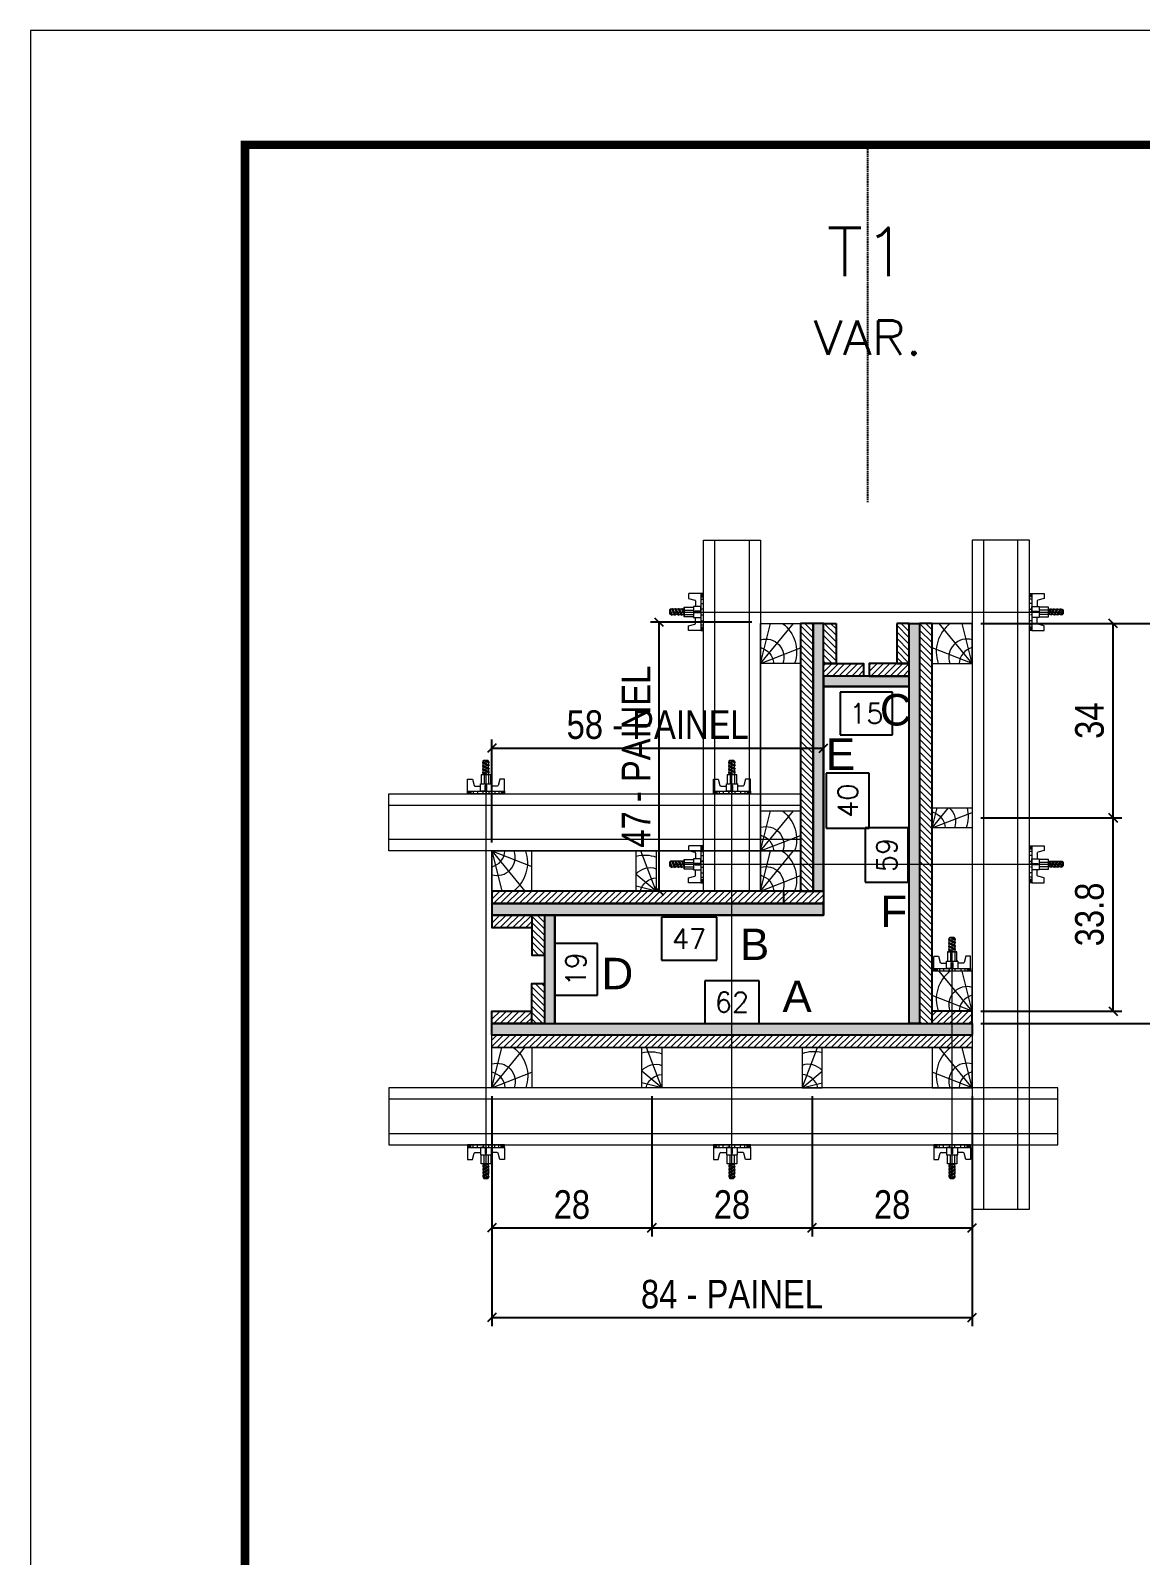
# Model space of a CAD drawing. Extents: x 14400 to 27878, y -21631 to 6985.
# Drawn here: x 17583 to 17972, y -6183 to -5650 of the extents above; entities that cross this region are included whole.
import ezdxf
from ezdxf.enums import TextEntityAlignment as Align

# ---------------------------------------------------------------- set-up
doc = ezdxf.new("R2010")
doc.units = 0
doc.linetypes.add('DASHED', pattern=[0.75, 0.5, -0.25])
doc.linetypes.add('HIDDEN', pattern=[0.375, 0.25, -0.125])
for name, color, linetype in [('CHAPA', 1, 'Continuous'), ('COTA', 241, 'Continuous'), ('MEIO_PONT', 93, 'Continuous'), ('Painéis', 200, 'Continuous'), ('SARRAFO', 251, 'Continuous'), ('Texto de Titulo', 7, 'Continuous'), ('Texto Qtd Sarr', 242, 'Continuous'), ('TEXTO_GERAL', 7, 'Continuous')]:
    doc.layers.add(name, color=color, linetype=linetype)
for name, color, linetype, lineweight in [('Folhas', 255, 'Continuous', 9), ('Hachura', 251, 'Continuous', 9), ('Madeira', 126, 'Continuous', 18), ('Perfil Metálico', 224, 'Continuous', 18), ('SARRAFO DE PRESSAO', 251, 'DASHED', 9), ('Texto Seção', 7, 'Continuous', 15)]:
    doc.layers.add(name, color=color, linetype=linetype, lineweight=lineweight)
doc.styles.add('ARIAL', font='arial.ttf')
doc.styles.add('COTA TECNICA 2X', font='techl___.ttf', dxfattribs={"height": 10})
doc.styles.add('ROMANS', font='romans.shx')
doc.dimstyles.new('SECAO PILAR', dxfattribs={"dimtxt": 10, "dimasz": 3, "dimexe": 3, "dimexo": 3, "dimgap": 3, "dimtad": 1, "dimdec": 1, "dimlfac": 0.5, "dimzin": 12, "dimdsep": 46, "dimtxsty": 'COTA TECNICA 2X', "dimblk1": 'OBLIQUE', "dimblk2": 'OBLIQUE', "dimsah": 1, "dimcen": 0.9, "dimclrd": 256, "dimclre": 256, "dimclrt": 256, "dimadec": 1, "dimazin": 3, "dimtfac": 1, "dimtdec": 1, "dimtmove": 0, "dimatfit": 3, "dimfxl": 1, "dimtolj": 1, "dimtzin": 12, "dimarcsym": 0})
doc.dimstyles.new('SECÇÃO 2', dxfattribs={"dimtxt": 7, "dimasz": 6, "dimexe": 0.18, "dimexo": 2, "dimgap": -4, "dimtad": 3, "dimdec": 1, "dimlfac": 0.5, "dimzin": 12, "dimdsep": 46, "dimtxsty": 'ROMANS', "dimblk": 'ARCHTICK', "dimcen": 0.09, "dimse1": 1, "dimse2": 1, "dimsd1": 1, "dimsd2": 1, "dimclrd": 180, "dimclre": 5, "dimclrt": 1, "dimadec": 0, "dimazin": 3, "dimtfac": 1, "dimtdec": 1, "dimtofl": 0, "dimtmove": 0, "dimatfit": 3, "dimldrblk": 'ARCHTICK', "dimfxl": 1, "dimtolj": 1, "dimtzin": 0, "dimarcsym": 0})
pattern_1 = [(225, (8620.8202, -28888.4524), (1.12253202, -1.12253202), [])]
pattern_2 = [(315, (40654.5802, -15449.996), (1.12253202, 1.12253202), [])]
pattern_3 = [(135, (-5038.6361, 3266.9076), (-1.12253202, -1.12253202), [])]
pattern_4 = [(45, (26998.7238, 17028.364), (-1.12253202, 1.12253202), [])]
pattern_5 = [(225, (8620.8202, -28880.0524), (1.12253202, -1.12253202), [])]

# ---------------------------------------------------------------- blocks, each defined once
blk = doc.blocks.new('9999999999')
at = {"layer": 'Folhas'}
blk.add_lwpolyline([(98138.98, 34190.21), (99623.98, 34190.21), (99623.98, 35240.21), (98138.98, 35240.21)], close=True, dxfattribs=at)
at = {"layer": 'Folhas', "color": 30, "const_width": 3}
blk.add_lwpolyline([(98213.98, 34230.21), (99583.98, 34230.21), (99583.98, 35200.21), (98213.98, 35200.21)], close=True, dxfattribs=at)
blk = doc.blocks.new('PONTALETE')
at = {"layer": 'Madeira'}
for q in [(2.71, 7), (7, 5.76), (7, 1.74)]:
    blk.add_line((0, 0), q, dxfattribs=at)
blk.add_lwpolyline([(0, 0), (7, 0), (7, 7), (0, 7)], close=True, dxfattribs=at)
for centre, radius, start, end in [((2.04, 0.06), 6.23, 37.2818, 109.0913), ((1.09, 0.9), 3.19, 343.603, 109.9847), ((-0.21, -0.78), 3.09, 14.6322, 86.0383)]:
    blk.add_arc(centre, radius, start, end, dxfattribs=at)
blk = doc.blocks.new('*D2292')
at = {"layer": 'COTA', "color": 180, "lineweight": -2, "transparency": 16777216}
for p, q in [((17838.27, -5982.04), (17819.27, -5982.04)), ((17819.27, -5982.04), (17819.27, -5997.04)), ((17838.27, -5997.04), (17838.27, -5982.04)), ((17819.27, -5997.04), (17838.27, -5997.04))]:
    blk.add_line(p, q, dxfattribs=at)
at = {"layer": 'Defpoints', "color": 0, "transparency": 16777216}
for p in [(17766.77, -5997.04), (17890.77, -5997.04), (17890.77, -6001.04)]:
    blk.add_point(p, dxfattribs=at)
at = {"layer": 'COTA', "color": 1, "transparency": 16777216, "insert": (17828.77, -5989.54), "char_height": 7, "attachment_point": 5, "style": 'ROMANS'}
blk.add_mtext('\\A1;62', dxfattribs=at)
blk = doc.blocks.new('_ArchTick')
at = {"color": 0, "linetype": 'ByBlock', "const_width": 0.15}
blk.add_lwpolyline([(-0.5, -0.5), (0.5, 0.5)], dxfattribs=at)
blk = doc.blocks.new('*D2293')
at = {"layer": 'COTA', "color": 180, "lineweight": -2, "transparency": 16777216}
for p, q in [((17890.37, -5928.54), (17875.37, -5928.54)), ((17875.37, -5928.54), (17875.37, -5947.54)), ((17890.37, -5947.54), (17890.37, -5928.54)), ((17875.37, -5947.54), (17890.37, -5947.54))]:
    blk.add_line(p, q, dxfattribs=at)
at = {"layer": 'Defpoints', "color": 0, "transparency": 16777216}
for p in [(17890.77, -5879.04), (17894.37, -5879.04), (17890.77, -5997.04)]:
    blk.add_point(p, dxfattribs=at)
at = {"layer": 'COTA', "color": 1, "transparency": 16777216, "insert": (17882.87, -5938.04), "char_height": 7, "attachment_point": 5, "rotation": 90, "style": 'ROMANS'}
blk.add_mtext('\\A1;59', dxfattribs=at)
blk = doc.blocks.new('*D2294')
at = {"layer": 'COTA', "color": 180, "lineweight": -2, "transparency": 16777216}
for p, q in [((17876.76, -5909.38), (17861.76, -5909.38)), ((17861.76, -5909.38), (17861.76, -5928.71)), ((17876.76, -5928.71), (17876.76, -5909.38)), ((17861.76, -5928.71), (17876.76, -5928.71))]:
    blk.add_line(p, q, dxfattribs=at)
at = {"layer": 'Defpoints', "color": 0, "transparency": 16777216}
for p in [(17860.77, -5879.04), (17880.76, -5879.04), (17860.77, -5959.04)]:
    blk.add_point(p, dxfattribs=at)
at = {"layer": 'COTA', "color": 1, "transparency": 16777216, "insert": (17869.26, -5919.04), "char_height": 7, "attachment_point": 5, "rotation": 90, "style": 'ROMANS'}
blk.add_mtext('\\A1;40', dxfattribs=at)
blk = doc.blocks.new('*D2295')
at = {"layer": 'COTA', "color": 180, "lineweight": -2, "transparency": 16777216}
for p, q in [((17823.44, -5959.83), (17804.11, -5959.83)), ((17804.11, -5959.83), (17804.11, -5974.83)), ((17823.44, -5974.83), (17823.44, -5959.83)), ((17804.11, -5974.83), (17823.44, -5974.83))]:
    blk.add_line(p, q, dxfattribs=at)
at = {"layer": 'Defpoints', "color": 0, "transparency": 16777216}
for p in [(17766.77, -5959.04), (17860.77, -5959.04), (17860.77, -5978.83)]:
    blk.add_point(p, dxfattribs=at)
at = {"layer": 'COTA', "color": 1, "transparency": 16777216, "insert": (17813.77, -5967.33), "char_height": 7, "attachment_point": 5, "style": 'ROMANS'}
blk.add_mtext('\\A1;47', dxfattribs=at)
blk = doc.blocks.new('*D2296')
at = {"layer": 'COTA', "color": 180, "lineweight": -2, "transparency": 16777216}
for p, q in [((17884.94, -5881.05), (17866.61, -5881.05)), ((17866.61, -5881.05), (17866.61, -5896.05)), ((17884.94, -5896.05), (17884.94, -5881.05)), ((17866.61, -5896.05), (17884.94, -5896.05))]:
    blk.add_line(p, q, dxfattribs=at)
at = {"layer": 'Defpoints', "color": 0, "transparency": 16777216}
for p in [(17860.77, -5879.04), (17890.77, -5879.04), (17860.77, -5900.05)]:
    blk.add_point(p, dxfattribs=at)
at = {"layer": 'COTA', "color": 1, "transparency": 16777216, "insert": (17875.77, -5888.55), "char_height": 7, "attachment_point": 5, "style": 'ROMANS'}
blk.add_mtext('\\A1;15', dxfattribs=at)
blk = doc.blocks.new('*D2297')
at = {"layer": 'COTA', "color": 180, "lineweight": -2, "transparency": 16777216}
for p, q in [((17781.69, -5969.04), (17766.69, -5969.04)), ((17766.69, -5969.04), (17766.69, -5987.04)), ((17781.69, -5987.04), (17781.69, -5969.04)), ((17766.69, -5987.04), (17781.69, -5987.04))]:
    blk.add_line(p, q, dxfattribs=at)
at = {"layer": 'Defpoints', "color": 0, "transparency": 16777216}
for p in [(17766.77, -5959.04), (17766.77, -5997.04), (17785.69, -5997.04)]:
    blk.add_point(p, dxfattribs=at)
at = {"layer": 'COTA', "color": 1, "transparency": 16777216, "insert": (17774.19, -5978.04), "char_height": 7, "attachment_point": 5, "rotation": 90, "style": 'ROMANS'}
blk.add_mtext('\\A1;19', dxfattribs=at)
blk = doc.blocks.new('C')
at = {"layer": 'Hachura', "color": 0}
for p, q in [((0, 3.22), (0, -3.22)), ((0.45, 3.22), (0, 3.22)), ((0.46, 3.16), (0, 3.16)), ((0.46, 3.05), (0, 3.05)), ((0.46, 2.88), (0, 2.88)), ((0, 2.75), (0, -1.16)), ((0.45, -3.23), (0.45, 3.22)), ((0.45, 3.22), (2.58, 3.22)), ((2.58, 3.22), (2.58, 2.39)), ((0.46, 2.65), (0, 2.65)), ((0.46, 2.23), (0, 2.23)), ((0.46, 1.51), (0, 1.51)), ((0.39, 0.49), (0.17, 0.49)), ((1.74, 0.97), (0.45, 0.97)), ((1.45, 0.1), (0.45, 0.1)), ((1.35, 1.94), (1.35, 0.96)), ((2.58, 2.39), (1.47, 2.09)), ((1.74, -0.97), (1.74, 0.97)), ((1.74, 0.97), (1.74, 0.84)), ((1.74, 0.97), (1.74, 0.84)), ((1.74, 0.84), (3.35, 0.84)), ((3.35, 0.45), (1.74, 0.45)), ((3.32, 0.84), (3.32, -0.84)), ((3.35, 0.84), (3.35, -0.84)), ((3.68, 0.45), (3.35, 0.45)), ((3.84, -0.52), (3.35, 0.45)), ((3.35, 0.06), (3.67, -0.57)), ((3.68, 0.45), (4.16, -0.52)), ((3.72, 0.5), (4.25, -0.57)), ((4.37, -0.55), (3.83, 0.53)), ((4.15, 0.45), (3.93, 0.45)), ((4.42, -0.52), (3.93, 0.45)), ((4.15, 0.45), (4.26, 0.45)), ((4.26, 0.45), (4.74, -0.52)), ((4.3, 0.5), (4.83, -0.57)), ((4.95, -0.55), (4.41, 0.53)), ((4.51, 0.45), (4.84, 0.45)), ((5, -0.52), (4.51, 0.45)), ((4.84, 0.45), (5.32, -0.52)), ((4.88, 0.5), (5.41, -0.57)), ((5.53, -0.55), (4.99, 0.53)), ((5.58, -0.52), (5.09, 0.45)), ((5.42, 0.45), (5.09, 0.45)), ((5.58, -0.52), (5.09, 0.45)), ((5.42, 0.45), (5.74, -0.19)), ((5.46, 0.5), (5.74, -0.07)), ((5.74, 0.19), (5.57, 0.53)), ((5.74, 0.32), (5.68, 0.45)), ((5.68, 0.45), (5.74, 0.45)), ((5.74, 0.45), (5.9, 0.29)), ((5.74, 0.45), (5.74, -0.52)), ((5.9, -0.36), (5.9, 0.29)), ((0.45, 0), (0, 0)), ((0.46, -1.52), (0, -1.52)), ((0.46, -2.23), (0, -2.23)), ((0.46, -2.65), (0, -2.65)), ((0.08, -0.48), (0.29, -0.48)), ((0.29, -0.48), (0.4, -0.48)), ((0.45, 0), (0.45, -0.97)), ((0.45, -0.16), (1.45, -0.16)), ((0.45, -0.65), (0.45, -0.32)), ((0.45, -3.23), (0.45, -0.65)), ((0.45, -0.97), (1.74, -0.97)), ((1.35, -1.94), (1.35, -0.97)), ((2.58, -2.39), (1.47, -2.1)), ((3.35, -0.32), (1.74, -0.32)), ((3.35, -0.84), (1.74, -0.84)), ((2.58, -3.23), (2.58, -2.39)), ((3.35, -0.07), (3.58, -0.52)), ((3.35, -0.52), (3.58, -0.52)), ((3.84, -0.52), (4.16, -0.52)), ((4.42, -0.52), (4.74, -0.52)), ((4.63, -0.52), (4.74, -0.52)), ((5, -0.52), (5.32, -0.52)), ((5.58, -0.52), (5.74, -0.52)), ((5.74, -0.52), (5.9, -0.36)), ((5.74, -0.52), (5.74, -0.52)), ((0.46, -2.88), (0, -2.88)), ((0.46, -3.05), (0, -3.05)), ((0.46, -3.16), (0, -3.16)), ((0, -3.22), (2.57, -3.22))]:
    blk.add_line(p, q, dxfattribs=at)
for centre, radius, start, end in [((1.52, 1.94), 0.161, 104.7436, 180), ((1.44, -0.03), 0.129, 272.695, 87.305), ((3.81, 0.39), 0.143, 25.5688, 154.4312), ((4.39, 0.39), 0.143, 25.5688, 154.4312), ((4.97, 0.39), 0.143, 25.5688, 154.4312), ((5.55, 0.39), 0.143, 25.5688, 154.4312), ((0.17, -0.37), 0.174, 221.744, 317.8592), ((1.52, -1.94), 0.161, 180, 255.2564), ((3.71, -0.4), 0.174, 222.1408, 318.256), ((4.29, -0.4), 0.174, 222.1408, 318.256), ((4.87, -0.4), 0.174, 222.1408, 318.256), ((5.45, -0.4), 0.174, 222.1408, 318.256), ((5.61, -0.4), 0.174, 317.8592, 318.256)]:
    blk.add_arc(centre, radius, start, end, dxfattribs=at)
blk = doc.blocks.new('titulo1')
at = {"layer": 'Defpoints', "color": 252, "linetype": 'HIDDEN', "ltscale": 2}
blk.add_line((0, 0), (0, 125), dxfattribs=at)
at = {"layer": 'Defpoints', "style": 'ROMANS', "oblique": 15}
blk.add_attdef('FOLHA', text='', height=10, dxfattribs=at).set_placement((0, 15.58), align=Align.MIDDLE_CENTER)
at = {"layer": 'Texto Qtd Sarr', "color": 3, "style": 'ROMANS', "oblique": 15}
for tag, height, p in [('TITULO', 17, (0, 71.45)), ('SEÇÃO', 12, (0, 41.55))]:
    blk.add_attdef(tag, text='', height=height, dxfattribs=at).set_placement(p, align=Align.MIDDLE_CENTER)
blk = doc.blocks.new('_Oblique')
at = {"color": 0, "linetype": 'ByBlock', "lineweight": -2}
blk.add_line((-0.5, -0.5), (0.5, 0.5), dxfattribs=at)
blk = doc.blocks.new('*D2341')
at = {"layer": 'COTA', "lineweight": -2, "transparency": 16777216}
for p, q in [((17744.77, -6022.44), (17744.77, -6102.84)), ((17912.77, -6022.44), (17912.77, -6102.84)), ((17744.77, -6099.84), (17912.77, -6099.84))]:
    blk.add_line(p, q, dxfattribs=at)
at = {"layer": 'Defpoints', "color": 0, "transparency": 16777216}
for p in [(17744.77, -6019.44), (17912.77, -6019.44), (17912.77, -6099.84)]:
    blk.add_point(p, dxfattribs=at)
at = {"layer": 'COTA', "lineweight": -2, "transparency": 16777216, "xscale": 3, "yscale": 3, "zscale": 3, "rotation": 180}
blk.add_blockref('_Oblique', (17744.77, -6099.84), dxfattribs=at)
at = {"layer": 'COTA', "lineweight": -2, "transparency": 16777216, "xscale": 3, "yscale": 3, "zscale": 3}
blk.add_blockref('_Oblique', (17912.77, -6099.84), dxfattribs=at)
at = {"layer": 'COTA', "transparency": 16777216, "insert": (17828.77, -6091.75), "char_height": 10, "attachment_point": 5, "style": 'COTA TECNICA 2X'}
blk.add_mtext('\\A1;84 - PAINEL', dxfattribs=at)
blk = doc.blocks.new('*D2342')
at = {"layer": 'COTA', "lineweight": -2, "transparency": 16777216}
for p, q in [((17915.77, -5857.04), (17992.51, -5857.04)), ((17989.51, -5997.04), (17989.51, -5857.04)), ((17915.77, -5997.04), (17992.51, -5997.04))]:
    blk.add_line(p, q, dxfattribs=at)
at = {"layer": 'Defpoints', "color": 0, "transparency": 16777216}
for p in [(17912.77, -5857.04), (17989.51, -5857.04), (17912.77, -5997.04)]:
    blk.add_point(p, dxfattribs=at)
at = {"layer": 'COTA', "lineweight": -2, "transparency": 16777216, "xscale": 3, "yscale": 3, "zscale": 3}
for p, rotation in [((17989.51, -5857.04), 90), ((17989.51, -5997.04), 270)]:
    blk.add_blockref('_Oblique', p, dxfattribs=dict(at, rotation=rotation))
at = {"layer": 'COTA', "transparency": 16777216, "insert": (17981.4, -5927.04), "char_height": 10, "attachment_point": 5, "rotation": 90, "style": 'COTA TECNICA 2X'}
blk.add_mtext('\\A1;70 - PAINEL', dxfattribs=at)
blk = doc.blocks.new('*D2343')
at = {"layer": 'COTA', "lineweight": -2, "transparency": 16777216}
for p, q in [((17744.77, -5933.64), (17744.77, -5897.63)), ((17860.77, -5947.64), (17860.77, -5897.63)), ((17744.77, -5900.63), (17860.77, -5900.63))]:
    blk.add_line(p, q, dxfattribs=at)
at = {"layer": 'Defpoints', "color": 0, "transparency": 16777216}
for p in [(17860.77, -5900.63), (17744.77, -5936.64), (17860.77, -5950.64)]:
    blk.add_point(p, dxfattribs=at)
at = {"layer": 'COTA', "lineweight": -2, "transparency": 16777216, "xscale": 3, "yscale": 3, "zscale": 3, "rotation": 180}
blk.add_blockref('_Oblique', (17744.77, -5900.63), dxfattribs=at)
at = {"layer": 'COTA', "lineweight": -2, "transparency": 16777216, "xscale": 3, "yscale": 3, "zscale": 3}
blk.add_blockref('_Oblique', (17860.77, -5900.63), dxfattribs=at)
at = {"layer": 'COTA', "transparency": 16777216, "insert": (17802.77, -5892.5), "char_height": 10, "attachment_point": 5, "style": 'COTA TECNICA 2X'}
blk.add_mtext('\\A1;58 - PAINEL', dxfattribs=at)
blk = doc.blocks.new('*D2359')
at = {"layer": 'COTA', "lineweight": -2, "transparency": 16777216}
for p, q in [((17835.77, -5856.64), (17800.29, -5856.64)), ((17803.29, -5950.64), (17803.29, -5856.64)), ((17815.77, -5950.64), (17800.29, -5950.64))]:
    blk.add_line(p, q, dxfattribs=at)
at = {"layer": 'Defpoints', "color": 0, "transparency": 16777216}
for p in [(17803.29, -5856.64), (17838.77, -5856.64), (17818.77, -5950.64)]:
    blk.add_point(p, dxfattribs=at)
at = {"layer": 'COTA', "lineweight": -2, "transparency": 16777216, "xscale": 3, "yscale": 3, "zscale": 3}
for p, rotation in [((17803.29, -5856.64), 90), ((17803.29, -5950.64), 270)]:
    blk.add_blockref('_Oblique', p, dxfattribs=dict(at, rotation=rotation))
at = {"layer": 'COTA', "transparency": 16777216, "insert": (17795.22, -5903.64), "char_height": 10, "attachment_point": 5, "rotation": 90, "style": 'COTA TECNICA 2X'}
blk.add_mtext('\\A1;47 - PAINEL', dxfattribs=at)
blk = doc.blocks.new('MEIO PONTALETE')
at = {"layer": 'Madeira'}
for q in [(2.71, 7), (3.5, 2.88), (3.5, 0.87)]:
    blk.add_line((0, 0), q, dxfattribs=at)
blk.add_lwpolyline([(0, 0), (3.5, 0), (3.5, 7), (0, 7)], close=True, dxfattribs=at)
for centre, radius, start, end in [((2.04, 0.06), 6.23, 76.4499, 109.0913), ((1.09, 0.9), 3.19, 40.9063, 109.9847), ((-0.21, -0.78), 3.09, 14.6322, 86.0383)]:
    blk.add_arc(centre, radius, start, end, dxfattribs=at)
blk = doc.blocks.new('*D2385')
at = {"layer": 'COTA', "lineweight": -2, "transparency": 16777216}
for p, q in [((17744.77, -6022.44), (17744.77, -6071.48)), ((17800.77, -6022.44), (17800.77, -6071.48)), ((17744.77, -6068.48), (17800.77, -6068.48))]:
    blk.add_line(p, q, dxfattribs=at)
at = {"layer": 'Defpoints', "color": 0, "transparency": 16777216}
for p in [(17744.77, -6019.44), (17800.77, -6019.44), (17800.77, -6068.48)]:
    blk.add_point(p, dxfattribs=at)
at = {"layer": 'COTA', "lineweight": -2, "transparency": 16777216, "xscale": 3, "yscale": 3, "zscale": 3, "rotation": 180}
blk.add_blockref('_Oblique', (17744.77, -6068.48), dxfattribs=at)
at = {"layer": 'COTA', "lineweight": -2, "transparency": 16777216, "xscale": 3, "yscale": 3, "zscale": 3}
blk.add_blockref('_Oblique', (17800.77, -6068.48), dxfattribs=at)
at = {"layer": 'COTA', "transparency": 16777216, "insert": (17772.77, -6060.39), "char_height": 10, "attachment_point": 5, "style": 'COTA TECNICA 2X'}
blk.add_mtext('\\A1;28', dxfattribs=at)
blk = doc.blocks.new('*D2386')
at = {"layer": 'COTA', "lineweight": -2, "transparency": 16777216}
for p, q in [((17800.77, -6022.44), (17800.77, -6071.48)), ((17856.77, -6022.44), (17856.77, -6071.48)), ((17800.77, -6068.48), (17856.77, -6068.48))]:
    blk.add_line(p, q, dxfattribs=at)
at = {"layer": 'Defpoints', "color": 0, "transparency": 16777216}
for p in [(17800.77, -6019.44), (17856.77, -6019.44), (17856.77, -6068.48)]:
    blk.add_point(p, dxfattribs=at)
at = {"layer": 'COTA', "lineweight": -2, "transparency": 16777216, "xscale": 3, "yscale": 3, "zscale": 3, "rotation": 180}
blk.add_blockref('_Oblique', (17800.77, -6068.48), dxfattribs=at)
at = {"layer": 'COTA', "lineweight": -2, "transparency": 16777216, "xscale": 3, "yscale": 3, "zscale": 3}
blk.add_blockref('_Oblique', (17856.77, -6068.48), dxfattribs=at)
at = {"layer": 'COTA', "transparency": 16777216, "insert": (17828.77, -6060.39), "char_height": 10, "attachment_point": 5, "style": 'COTA TECNICA 2X'}
blk.add_mtext('\\A1;28', dxfattribs=at)
blk = doc.blocks.new('*D2387')
at = {"layer": 'COTA', "lineweight": -2, "transparency": 16777216}
for p, q in [((17856.77, -6022.44), (17856.77, -6071.48)), ((17912.77, -6042.44), (17912.77, -6071.48)), ((17856.77, -6068.48), (17912.77, -6068.48))]:
    blk.add_line(p, q, dxfattribs=at)
at = {"layer": 'Defpoints', "color": 0, "transparency": 16777216}
for p in [(17856.77, -6019.44), (17912.77, -6039.44), (17912.77, -6068.48)]:
    blk.add_point(p, dxfattribs=at)
at = {"layer": 'COTA', "lineweight": -2, "transparency": 16777216, "xscale": 3, "yscale": 3, "zscale": 3, "rotation": 180}
blk.add_blockref('_Oblique', (17856.77, -6068.48), dxfattribs=at)
at = {"layer": 'COTA', "lineweight": -2, "transparency": 16777216, "xscale": 3, "yscale": 3, "zscale": 3}
blk.add_blockref('_Oblique', (17912.77, -6068.48), dxfattribs=at)
at = {"layer": 'COTA', "transparency": 16777216, "insert": (17884.77, -6060.39), "char_height": 10, "attachment_point": 5, "style": 'COTA TECNICA 2X'}
blk.add_mtext('\\A1;28', dxfattribs=at)
blk = doc.blocks.new('*D2388')
at = {"layer": 'COTA', "lineweight": -2, "transparency": 16777216}
for p, q in [((17915.77, -5925.04), (17965.07, -5925.04)), ((17962.07, -5992.64), (17962.07, -5925.04)), ((17915.77, -5992.64), (17965.07, -5992.64))]:
    blk.add_line(p, q, dxfattribs=at)
at = {"layer": 'Defpoints', "color": 0, "transparency": 16777216}
for p in [(17912.77, -5925.04), (17962.07, -5925.04), (17912.77, -5992.64)]:
    blk.add_point(p, dxfattribs=at)
at = {"layer": 'COTA', "lineweight": -2, "transparency": 16777216, "xscale": 3, "yscale": 3, "zscale": 3}
for p, rotation in [((17962.07, -5925.04), 90), ((17962.07, -5992.64), 270)]:
    blk.add_blockref('_Oblique', p, dxfattribs=dict(at, rotation=rotation))
at = {"layer": 'COTA', "transparency": 16777216, "insert": (17953.83, -5958.84), "char_height": 10, "attachment_point": 5, "rotation": 90, "style": 'COTA TECNICA 2X'}
blk.add_mtext('\\A1;33.8', dxfattribs=at)
blk = doc.blocks.new('*D2389')
at = {"layer": 'COTA', "lineweight": -2, "transparency": 16777216}
for p, q in [((17915.77, -5857.04), (17965.07, -5857.04)), ((17962.07, -5925.04), (17962.07, -5857.04)), ((17915.77, -5925.04), (17965.07, -5925.04))]:
    blk.add_line(p, q, dxfattribs=at)
at = {"layer": 'Defpoints', "color": 0, "transparency": 16777216}
for p in [(17912.77, -5857.04), (17962.07, -5857.04), (17912.77, -5925.04)]:
    blk.add_point(p, dxfattribs=at)
at = {"layer": 'COTA', "lineweight": -2, "transparency": 16777216, "xscale": 3, "yscale": 3, "zscale": 3}
for p, rotation in [((17962.07, -5857.04), 90), ((17962.07, -5925.04), 270)]:
    blk.add_blockref('_Oblique', p, dxfattribs=dict(at, rotation=rotation))
at = {"layer": 'COTA', "transparency": 16777216, "insert": (17953.85, -5891.04), "char_height": 10, "attachment_point": 5, "rotation": 90, "style": 'COTA TECNICA 2X'}
blk.add_mtext('\\A1;34', dxfattribs=at)

msp = doc.modelspace()

# ---------------------------------------------------------------- hatches: boundary and pattern name
at = {"layer": 'Hachura'}
h = msp.add_hatch(dxfattribs=at)
h.set_pattern_fill('ANSI31', color=256, scale=0.5, angle=90, style=0)
h.set_pattern_definition(pattern_3)
h.paths.add_polyline_path([(17857.172, -5950.644), (17852.772, -5950.644), (17852.772, -5857.044), (17857.172, -5857.044)])
h = msp.add_hatch(color=256, dxfattribs=at)
h.dxf.hatch_style = 1
h.paths.add_polyline_path([(17857.172, -5950.644), (17860.772, -5950.644), (17860.772, -5857.044), (17857.172, -5857.044)])
h = msp.add_hatch(dxfattribs=at)
h.set_pattern_fill('ANSI31', color=256, scale=0.5, angle=90, style=0)
h.set_pattern_definition(pattern_3)
h.paths.add_polyline_path([(17860.772, -5871.044), (17865.172, -5871.044), (17865.172, -5857.044), (17860.772, -5857.044)])
h = msp.add_hatch(dxfattribs=at)
h.set_pattern_fill('ANSI31', color=256, scale=0.5, angle=90, style=0)
h.set_pattern_definition(pattern_3)
h.paths.add_polyline_path([(17890.772, -5871.044), (17886.372, -5871.044), (17886.372, -5857.044), (17890.772, -5857.044)])
h = msp.add_hatch(color=256, dxfattribs=at)
h.dxf.hatch_style = 1
h.paths.add_polyline_path([(17894.372, -5997.044), (17890.772, -5997.044), (17890.772, -5857.044), (17894.372, -5857.044)])
h = msp.add_hatch(dxfattribs=at)
h.set_pattern_fill('ANSI31', color=256, scale=0.5, angle=270, style=0)
h.set_pattern_definition(pattern_2)
h.paths.add_polyline_path([(17894.372, -5857.044), (17898.772, -5857.044), (17898.772, -5997.044), (17894.372, -5997.044)])
h = msp.add_hatch(dxfattribs=at)
h.set_pattern_fill('ANSI31', color=256, scale=0.5, style=0)
h.set_pattern_definition(pattern_4)
h.paths.add_polyline_path([(17860.772, -5871.044), (17860.772, -5875.444), (17874.772, -5875.444), (17874.772, -5871.044)])
h = msp.add_hatch(dxfattribs=at)
h.set_pattern_fill('ANSI31', color=256, scale=0.5, style=0)
h.set_pattern_definition(pattern_4)
h.paths.add_polyline_path([(17890.772, -5871.044), (17890.772, -5875.444), (17876.772, -5875.444), (17876.772, -5871.044)])
h = msp.add_hatch(color=256, dxfattribs=at)
h.dxf.hatch_style = 1
h.paths.add_polyline_path([(17860.772, -5875.444), (17860.772, -5879.044), (17890.772, -5879.044), (17890.772, -5875.444)])
h = msp.add_hatch(color=256, dxfattribs=at)
h.dxf.hatch_style = 1
h.paths.add_polyline_path([(17860.772, -5875.444), (17860.772, -5879.044), (17890.772, -5879.044), (17890.772, -5875.444)])
h = msp.add_hatch(dxfattribs=at)
h.set_pattern_fill('ANSI31', color=256, scale=0.5, angle=180, style=0)
h.set_pattern_definition(pattern_5)
h.paths.add_polyline_path([(17860.772, -5950.644), (17860.772, -5955.044), (17744.772, -5955.044), (17744.772, -5950.644)])
h = msp.add_hatch(color=256, dxfattribs=at)
h.dxf.hatch_style = 1
h.paths.add_polyline_path([(17860.772, -5959.044), (17860.772, -5955.044), (17744.772, -5955.044), (17744.772, -5959.044)])
h = msp.add_hatch(dxfattribs=at)
h.set_pattern_fill('ANSI31', color=256, scale=0.5, angle=180, style=0)
h.set_pattern_definition(pattern_1)
h.paths.add_polyline_path([(17758.772, -5959.044), (17758.772, -5963.444), (17744.772, -5963.444), (17744.772, -5959.044)])
h = msp.add_hatch(dxfattribs=at)
h.set_pattern_fill('ANSI31', color=256, scale=0.5, angle=270, style=0)
h.set_pattern_definition(pattern_2)
h.paths.add_polyline_path([(17763.172, -5973.044), (17758.772, -5973.044), (17758.772, -5959.044), (17763.172, -5959.044)])
h = msp.add_hatch(color=256, dxfattribs=at)
h.dxf.hatch_style = 1
h.paths.add_polyline_path([(17763.172, -5997.044), (17766.772, -5997.044), (17766.772, -5959.044), (17763.172, -5959.044)])
h = msp.add_hatch(dxfattribs=at)
h.set_pattern_fill('ANSI31', color=256, scale=0.5, angle=270, style=0)
h.set_pattern_definition(pattern_2)
h.paths.add_polyline_path([(17763.172, -5983.044), (17758.772, -5983.044), (17758.772, -5997.044), (17763.172, -5997.044)])
h = msp.add_hatch(dxfattribs=at)
h.set_pattern_fill('ANSI31', color=256, scale=0.5, angle=180, style=0)
h.set_pattern_definition(pattern_1)
h.paths.add_polyline_path([(17758.772, -5997.044), (17758.772, -5992.644), (17744.772, -5992.644), (17744.772, -5997.044)])
h = msp.add_hatch(dxfattribs=at)
h.set_pattern_fill('ANSI31', color=256, scale=0.5, angle=180, style=0)
h.set_pattern_definition(pattern_1)
h.paths.add_polyline_path([(17898.772, -5997.044), (17898.772, -5992.644), (17912.772, -5992.644), (17912.772, -5997.044)])
h = msp.add_hatch(color=256, dxfattribs=at)
h.dxf.hatch_style = 1
h.paths.add_polyline_path([(17912.772, -5997.044), (17912.772, -6001.044), (17744.772, -6001.044), (17744.772, -5997.044)])
h = msp.add_hatch(dxfattribs=at)
h.set_pattern_fill('ANSI31', color=256, scale=0.5, angle=180, style=0)
h.set_pattern_definition(pattern_5)
h.paths.add_polyline_path([(17912.772, -6005.444), (17912.772, -6001.044), (17744.772, -6001.044), (17744.772, -6005.444)])

# ---------------------------------------------------------------- linework, layer by layer
at = {"layer": 'CHAPA'}
for points in [[(17857.172, -5950.644), (17860.772, -5950.644), (17860.772, -5857.044), (17857.172, -5857.044), (17857.172, -5950.644)], [(17894.372, -5997.044), (17890.772, -5997.044), (17890.772, -5857.044), (17894.372, -5857.044), (17894.372, -5997.044)], [(17763.172, -5997.044), (17766.772, -5997.044), (17766.772, -5959.044), (17763.172, -5959.044), (17763.172, -5997.044)]]:
    msp.add_lwpolyline(points, dxfattribs=at)
for points in [[(17860.772, -5875.444), (17860.772, -5879.044), (17890.772, -5879.044), (17890.772, -5875.444)], [(17860.772, -5875.444), (17860.772, -5879.044), (17890.772, -5879.044), (17890.772, -5875.444)], [(17860.772, -5959.044), (17860.772, -5955.044), (17744.772, -5955.044), (17744.772, -5959.044)], [(17912.772, -5997.044), (17912.772, -6001.044), (17744.772, -6001.044), (17744.772, -5997.044)]]:
    msp.add_lwpolyline(points, close=True, dxfattribs=at)
at = {"layer": 'Hachura'}
for p, q in [((17807.972, -5853.052), (17944.572, -5853.045)), ((17742.771, -6050.245), (17742.764, -5904.844)), ((17828.773, -6050.245), (17828.765, -5904.844)), ((17807.972, -5941.298), (17944.572, -5941.291)), ((17905.773, -6050.245), (17905.768, -5966.844))]:
    msp.add_line(p, q, dxfattribs=at)
msp.add_lwpolyline([(17912.772, -6005.444), (17744.772, -6005.444), (17744.772, -6001.044), (17912.772, -6001.044)], close=True, dxfattribs=at)
at = {"layer": 'Madeira'}
for points in [[(17838.772, -5857.044), (17852.772, -5857.044), (17852.772, -5936.644), (17838.772, -5936.644)], [(17898.772, -5857.044), (17912.772, -5857.044), (17912.772, -5992.644), (17898.772, -5992.644)], [(17744.772, -5950.644), (17744.772, -5936.644), (17852.772, -5936.644), (17852.772, -5950.644)], [(17744.772, -6019.444), (17744.772, -6005.444), (17912.772, -6005.444), (17912.772, -6019.444)]]:
    msp.add_lwpolyline(points, close=True, dxfattribs=at)
at = {"layer": 'Painéis'}
msp.add_lwpolyline([(17860.772, -5879.044), (17860.772, -5959.044), (17766.772, -5959.044), (17766.772, -5997.044), (17890.772, -5997.044), (17890.772, -5879.044), (17860.772, -5879.044)], dxfattribs=at)
at = {"layer": 'Perfil Metálico'}
for points in [[(17818.772, -5827.899), (17838.772, -5827.899), (17838.772, -5950.644), (17818.772, -5950.644)], [(17834.772, -5950.644), (17822.772, -5950.644), (17822.772, -5827.899), (17834.772, -5827.899)], [(17932.772, -5827.899), (17912.772, -5827.899), (17912.772, -6061.899), (17932.772, -6061.899)], [(17916.772, -6061.899), (17928.772, -6061.899), (17928.772, -5827.899), (17916.772, -5827.899)], [(17852.772, -5916.644), (17852.772, -5936.644), (17708.772, -5936.644), (17708.772, -5916.644)], [(17708.772, -5932.644), (17708.772, -5920.644), (17852.772, -5920.644), (17852.772, -5932.644)], [(17942.772, -6039.444), (17942.772, -6019.444), (17708.772, -6019.444), (17708.772, -6039.444)], [(17708.772, -6023.444), (17708.772, -6035.444), (17942.772, -6035.444), (17942.772, -6023.444)]]:
    msp.add_lwpolyline(points, close=True, dxfattribs=at)
at = {"layer": 'SARRAFO'}
msp.add_line((17846.772, -5950.644), (17846.772, -5955.044), dxfattribs=at)
for points in [[(17852.772, -5857.044), (17852.772, -5950.644), (17857.172, -5950.644), (17857.172, -5857.044)], [(17865.172, -5857.044), (17865.172, -5871.044), (17860.772, -5871.044), (17860.772, -5857.044)], [(17886.372, -5857.044), (17886.372, -5871.044), (17890.772, -5871.044), (17890.772, -5857.044)], [(17874.772, -5875.444), (17860.772, -5875.444), (17860.772, -5871.044), (17874.772, -5871.044)], [(17876.772, -5875.444), (17890.772, -5875.444), (17890.772, -5871.044), (17876.772, -5871.044)]]:
    msp.add_lwpolyline(points, close=True, dxfattribs=at)
for points in [[(17894.372, -5997.044), (17898.772, -5997.044), (17898.772, -5857.044), (17894.372, -5857.044)], [(17860.772, -5950.644), (17744.772, -5950.644), (17744.772, -5955.044), (17860.772, -5955.044)], [(17758.772, -5959.044), (17744.772, -5959.044), (17744.772, -5963.444), (17758.772, -5963.444)], [(17763.172, -5959.044), (17758.772, -5959.044), (17758.772, -5973.044), (17763.172, -5973.044)], [(17763.172, -5997.044), (17758.772, -5997.044), (17758.772, -5983.044), (17763.172, -5983.044)], [(17758.772, -5997.044), (17744.772, -5997.044), (17744.772, -5992.644), (17758.772, -5992.644)], [(17898.772, -5997.044), (17912.772, -5997.044), (17912.772, -5992.644), (17898.772, -5992.644)]]:
    msp.add_lwpolyline(points, dxfattribs=at)

# ---------------------------------------------------------------- block references
at = {"layer": 'Hachura', "linetype": 'Continuous', "yscale": 2, "zscale": 2}
for p, xscale, rotation in [((17818.772, -5853.051), 2, 179.9999999999999), ((17932.772, -5853.052), -2, 180), ((17742.771, -5916.644), -2, 270.0000000000001), ((17828.772, -5916.644), -2, 270.0000000000001), ((17818.772, -5941.297), 2, 179.9999999999999), ((17932.772, -5941.298), -2, 180), ((17905.772, -5978.644), -2, 270.0000000000001), ((17742.771, -6039.444), 2, 269.9999999999999), ((17828.772, -6039.444), 2, 269.9999999999999), ((17905.772, -6039.444), 2, 269.9999999999999)]:
    msp.add_blockref('C', p, dxfattribs=dict(at, xscale=xscale, rotation=rotation))
at = {"layer": 'MEIO_PONT'}
for name, p, xscale, yscale, zscale, rotation in [('PONTALETE', (17838.772, -5871.044), -2, 2, 2, 270), ('PONTALETE', (17912.772, -5871.044), 2, 2, 2, 90.00000000000001), ('MEIO PONTALETE', (17898.772, -5928.544), -1.999999997962732, 1.999999997962732, 1.999999997962732, 270), ('PONTALETE', (17838.772, -5936.644), -2, 2, 2, 270), ('PONTALETE', (17744.772, -5936.644), 2, 2, 2, 270), ('PONTALETE', (17838.772, -5950.644), -2, 2, 2, 270), ('PONTALETE', (17912.772, -5992.644), 2, 2, 2, 90.00000000000001), ('PONTALETE', (17744.772, -6019.444), -2, 2, 2, 270), ('PONTALETE', (17912.772, -6019.444), 2, 2, 2, 90.00000000000001)]:
    msp.add_blockref(name, p, dxfattribs=dict(at, xscale=xscale, yscale=yscale, zscale=zscale, rotation=rotation))
at = {"layer": 'MEIO_PONT', "yscale": 1.999999997962732, "zscale": 1.999999997962732}
for p, xscale in [((17802.272, -5950.644), -1.999999997962732), ((17804.272, -6019.444), -1.999999997962732), ((17853.272, -6019.444), 1.999999997962732)]:
    msp.add_blockref('MEIO PONTALETE', p, dxfattribs=dict(at, xscale=xscale))
at = {"layer": 'SARRAFO DE PRESSAO', "color": 6, "linetype": 'ByBlock'}
msp.add_blockref('9999999999', (-80555.511, -40889.804), dxfattribs=at)
at = {"layer": 'Texto Seção'}
ref = msp.add_blockref('titulo1', (17876.272, -5814.599), dxfattribs=at)
ref.add_attrib('TITULO', 'T1', dxfattribs={"layer": 'Texto de Titulo', "color": 7, "height": 17, "style": 'ROMANS', "width": 1.1}).set_placement((17876.272, -5727.099), align=Align.MIDDLE_CENTER)
ref.add_attrib('SEÇÃO', 'VAR.', dxfattribs={"layer": 'Texto de Titulo', "color": 7, "height": 12, "style": 'ROMANS', "width": 1.1}).set_placement((17876.272, -5757.099), align=Align.MIDDLE_CENTER)

# ---------------------------------------------------------------- texts
at = {"layer": 'TEXTO_GERAL', "style": 'ARIAL'}
for s, p in [('C', (17886.039, -5887.24)), ('E', (17866.72, -5902.778)), ('F', (17885.353, -5957.728)), ('B', (17836.673, -5969.295)), ('D', (17788.702, -5979.512)), ('A', (17851.543, -5987.465))]:
    msp.add_text(s, height=11, dxfattribs=at).set_placement(p, align=Align.MIDDLE_CENTER)

# ---------------------------------------------------------------- dimensions: what is measured, and where the dimension line sits
at = {"layer": 'COTA'}
for base, p1, p2, picture, middle in [((17803.29, -5856.644), (17818.772, -5950.644), (17838.772, -5856.644), '*D2359', (17795.217, -5903.644)), ((17989.507, -5857.044), (17912.772, -5997.044), (17912.772, -5857.044), '*D2342', (17981.405, -5927.044))]:
    dim = msp.add_linear_dim(base=base, p1=p1, p2=p2, angle=90, text='<> - PAINEL', dimstyle='SECAO PILAR', dxfattribs=at)
    dim.commit()
    dim.dimension.update_dxf_attribs({"geometry": picture, "text_midpoint": middle})
for base, p1, p2, dimstyle, picture, middle in [((17962.069, -5857.044), (17912.772, -5925.044), (17912.772, -5857.044), 'SECAO PILAR', '*D2389', (17953.85, -5891.044)), ((17962.069, -5925.044), (17912.772, -5992.644), (17912.772, -5925.044), 'SECAO PILAR', '*D2388', (17953.828, -5958.844)), ((17785.69, -5997.044), (17766.772, -5959.044), (17766.772, -5997.044), 'SECÇÃO 2', '*D2297', (17774.19, -5978.044))]:
    dim = msp.add_linear_dim(base=base, p1=p1, p2=p2, angle=90, dimstyle=dimstyle, dxfattribs=at)
    dim.commit()
    dim.dimension.update_dxf_attribs({"geometry": picture, "text_midpoint": middle})
for base, p1, p2, picture, middle in [((17860.772, -5900.634), (17744.772, -5936.644), (17860.772, -5950.644), '*D2343', (17802.772, -5892.503)), ((17912.772, -6099.844), (17744.772, -6019.444), (17912.772, -6019.444), '*D2341', (17828.772, -6091.749))]:
    dim = msp.add_linear_dim(base=base, p1=p1, p2=p2, text='<> - PAINEL', dimstyle='SECAO PILAR', dxfattribs=at)
    dim.commit()
    dim.dimension.update_dxf_attribs({"geometry": picture, "text_midpoint": middle})
for base, p1, p2, picture, middle in [((17880.765, -5879.044), (17860.772, -5959.044), (17860.772, -5879.044), '*D2294', (17880.765, -5919.044)), ((17894.372, -5879.044), (17890.772, -5997.044), (17890.772, -5879.044), '*D2293', (17894.372, -5938.044))]:
    dim = msp.add_linear_dim(base=base, p1=p1, p2=p2, angle=90, dimstyle='SECÇÃO 2', dxfattribs=at)
    dim.commit()
    dim.dimension.update_dxf_attribs({"geometry": picture, "text_midpoint": middle, "dimtype": 160})
for base, p1, p2, dimstyle, picture, middle in [((17860.772, -5900.046), (17890.772, -5879.044), (17860.772, -5879.044), 'SECÇÃO 2', '*D2296', (17875.772, -5888.546)), ((17800.772, -6068.48), (17744.772, -6019.444), (17800.772, -6019.444), 'SECAO PILAR', '*D2385', (17772.772, -6060.385)), ((17856.772, -6068.48), (17800.772, -6019.444), (17856.772, -6019.444), 'SECAO PILAR', '*D2386', (17828.772, -6060.385))]:
    dim = msp.add_linear_dim(base=base, p1=p1, p2=p2, dimstyle=dimstyle, dxfattribs=at)
    dim.commit()
    dim.dimension.update_dxf_attribs({"geometry": picture, "text_midpoint": middle})
for base, p1, p2, picture, middle in [((17860.772, -5978.829), (17766.772, -5959.044), (17860.772, -5959.044), '*D2295', (17813.772, -5978.829)), ((17890.772, -6001.044), (17766.772, -5997.044), (17890.772, -5997.044), '*D2292', (17828.772, -6001.044))]:
    dim = msp.add_linear_dim(base=base, p1=p1, p2=p2, dimstyle='SECÇÃO 2', dxfattribs=at)
    dim.commit()
    dim.dimension.update_dxf_attribs({"geometry": picture, "text_midpoint": middle, "dimtype": 160})
dim = msp.add_linear_dim(base=(17912.772, -6068.48), p1=(17856.772, -6019.444), p2=(17912.772, -6039.444), dimstyle='SECAO PILAR', override={"dimtmove": 1}, dxfattribs=at)
dim.commit()
dim.dimension.update_dxf_attribs({"geometry": '*D2387', "text_midpoint": (17884.772, -6060.385)})

doc.saveas('drawing.dxf')
